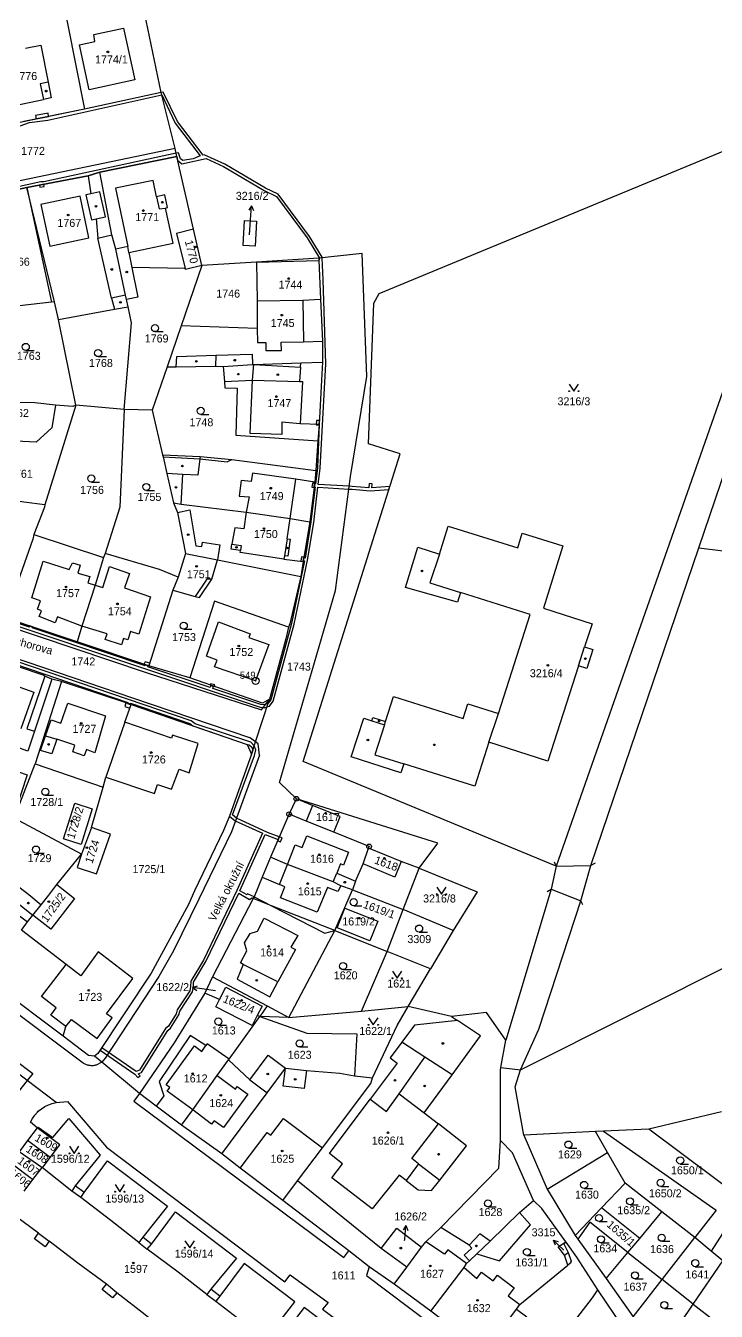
# Model space of a CAD drawing. Extents: x -784124 to -780570, y -980818 to -976926.
# Drawn here: x -782128 to -781981.5, y -978784.2 to -978511.2 of the extents above; entities that cross this region are included whole.
import ezdxf
from ezdxf.enums import TextEntityAlignment as Align

# ---------------------------------------------------------------- set-up
doc = ezdxf.new("R2010")
doc.units = 0
doc.header["$LTSCALE"] = 3.138375
doc.header["$MEASUREMENT"] = 0
doc.linetypes.add('0_051C', pattern=[0])
for name, color, linetype in [('1', 7, 'CONTINUOUS'), ('1008', 1, 'CONTINUOUS'), ('101', 1, 'CONTINUOUS'), ('1016', 1, 'CONTINUOUS'), ('1029', 1, 'CONTINUOUS'), ('105', 1, 'CONTINUOUS'), ('18', 1, 'CONTINUOUS'), ('21800', 1, 'CONTINUOUS'), ('21900', 1, 'CONTINUOUS'), ('21999', 1, 'CONTINUOUS'), ('23700', 1, 'CONTINUOUS'), ('304', 1, 'CONTINUOUS'), ('314', 1, 'CONTINUOUS'), ('402', 1, 'CONTINUOUS'), ('404', 1, 'CONTINUOUS'), ('420', 1, 'CONTINUOUS')]:
    doc.layers.add(name, color=color, linetype=linetype)

# ---------------------------------------------------------------- blocks, each defined once
blk = doc.blocks.new('4_02$0')
at = {"layer": '404', "color": 255, "linetype": 'Continuous'}
blk.add_circle((-0.01, 0), 0.175, dxfattribs=at)
blk = doc.blocks.new('1029$1')
at = {"layer": '1029', "color": 6, "linetype": 'Continuous'}
for p, q in [((0, 3), (-0.5, 2)), ((0, 0), (0, 3)), ((0, 3), (0.5, 2))]:
    blk.add_line(p, q, dxfattribs=at)
blk = doc.blocks.new('3_04$3')
at = {"layer": '304', "color": 255, "linetype": 'Continuous'}
blk.add_line((0.01, 0), (1.76, 0), dxfattribs=at)
blk.add_circle((0.01, 0.75), 0.75, dxfattribs=at)
blk = doc.blocks.new('3_14$2')
at = {"layer": '314', "color": 255, "linetype": 'Continuous'}
blk.add_lwpolyline([(-1, 1.5), (0, 0), (1, 1.5)], dxfattribs=at)
for centre in [(-1, 0), (1, 0)]:
    blk.add_circle(centre, 0.1, dxfattribs=at)
blk = doc.blocks.new('$15')
at = {"layer": '1', "color": 254, "linetype": 'Continuous'}
for points in [[(88.415, 13.985), (92.155, 15.345), (96.035, 15.885), (120.235, 21.215), (123.075, 15.235), (128.395, 8.265), (126.885, 7.675), (124.755, 7.275), (124.195, 7.675), (123.775, 8.925), (123.305, 8.825), (95.235, 2.795), (94.555, 2.755), (83.525, 0.325)], [(83.265, -0.225), (91.585, 1.555), (104.605, 4.035), (107.095, 4.835), (123.425, 8.175), (123.615, 7.375), (124.525, 6.575), (129.665, 7.715), (133.335, 6.005), (142.015, 0.905), (144.585, -0.325), (151.095, -9.145), (153.725, -13.455), (153.585, -13.965), (153.975, -22.175), (154.395, -31.085), (154.335, -35.525), (154.145, -39.365), (153.645, -48.805), (153.275, -57.965), (152.875, -61.425), (152.665, -61.385), (152.595, -61.985), (152.805, -62.015), (151.925, -69.475), (150.665, -77.155), (150.395, -77.105), (150.295, -77.695), (150.555, -77.745), (147.775, -91.005), (143.375, -107.255), (142.845, -107.945), (141.965, -108.305), (141.245, -108.235), (131.065, -104.815), (131.215, -104.355), (130.645, -104.155), (130.495, -104.625), (117.295, -100.205), (117.365, -100.005), (116.795, -99.815), (116.725, -100.015), (92.705, -91.975), (92.785, -91.755), (92.215, -91.565), (92.145, -91.785), (87.735, -90.315)], [(86.055, -98.595), (113.065, -107.795), (112.995, -108.015), (113.565, -108.205), (113.635, -107.985), (126.185, -112.255), (126.815, -112.745), (138.405, -116.705), (138.835, -116.775), (139.335, -117.275), (139.595, -117.925), (139.325, -118.755), (134.605, -131.965), (135.795, -132.915), (141.665, -135.585), (136.175, -147.765), (129.105, -162.505), (126.395, -167.025), (126.375, -168.135), (126.185, -169.015), (123.515, -173.115), (123.325, -173.895), (121.665, -176.575), (121.075, -177.065), (115.515, -185.915), (114.785, -186.175), (107.495, -181.165), (107.155, -181.665), (114.545, -186.735), (115.175, -187.475), (115.635, -187.085), (115.255, -186.645), (115.915, -186.415), (121.535, -177.465), (122.125, -176.975), (123.885, -174.135), (124.075, -173.365), (126.745, -169.245), (126.975, -168.205), (126.995, -167.205), (129.635, -162.795), (136.575, -148.315), (138.885, -149.645), (139.395, -149.315), (139.675, -149.465), (139.835, -149.075), (138.475, -148.435), (138.365, -148.655), (136.825, -147.775), (142.205, -135.855), (144.955, -136.925), (145.195, -136.365), (142.725, -135.405), (136.115, -132.395), (135.275, -131.685), (139.965, -119.055), (140.225, -117.875), (139.885, -117.035), (139.155, -116.255), (127.315, -112.325), (126.465, -111.715), (85.845, -97.895)], [(87.545, -90.885), (141.115, -108.815), (142.025, -108.915), (142.585, -108.745), (143.105, -108.585), (143.925, -107.525), (148.355, -91.145), (151.205, -77.555), (152.515, -69.565), (153.395, -62.085), (159.965, -62.495), (160.645, -62.535), (164.465, -62.865), (168.435, -62.595), (168.635, -61.975), (164.805, -62.245), (164.905, -61.405), (164.305, -61.335), (164.205, -62.245), (160.685, -61.935), (160.045, -61.895), (153.465, -61.495), (153.875, -58.015), (155.075, -35.905), (154.495, -18.085), (154.285, -13.395), (154.285, -13.215), (151.595, -8.815), (144.985, 0.145), (142.295, 1.435), (133.615, 6.545), (129.265, 8.495), (129.005, 8.455), (123.585, 15.555), (120.555, 21.795), (120.115, 21.705), (103.815, 18.225), (90.985, 15.555)]]:
    blk.add_lwpolyline(points, dxfattribs=at)
blk = doc.blocks.new('1_01$18')
at = {"layer": '101', "color": 3, "linetype": 'Continuous'}
for radius in [0.75, 0.03]:
    blk.add_circle((0, 0), radius, dxfattribs=at)
blk = doc.blocks.new('4_20$20')
at = {"layer": '420', "color": 255, "linetype": 'Continuous'}
blk.add_line((-0.71, -0.71), (0, 0), dxfattribs=at)
blk = doc.blocks.new('1_05$19')
at = {"layer": '105', "color": 3, "linetype": 'Continuous'}
for radius in [0.5, 0.0303]:
    blk.add_circle((0, 0), radius, dxfattribs=at)

msp = doc.modelspace()

# ---------------------------------------------------------------- linework, layer by layer
at = {"layer": '1029', "color": 255, "linetype": 'Continuous'}
for p, q in [((-782080.53, -978555.54), (-782080.3, -978552.38)), ((-782087.75, -978716.13), (-782089.65, -978715.85)), ((-782047.6, -978769.14), (-782047.59, -978768.95)), ((-782013.85, -978771.15), (-782013.89, -978771.11))]:
    msp.add_line(p, q, dxfattribs=at)
at = {"layer": '21800', "color": 255, "linetype": 'Continuous'}
for p, q in [((-782113.56, -978513.05), (-782107.26, -978511.65)), ((-782113.33, -978514.51), (-782113.56, -978513.05)), ((-782107.26, -978511.65), (-782104.88, -978522.67)), ((-782128.09, -978515.89), (-782124.83, -978515.25)), ((-782124.83, -978515.25), (-782123.29, -978523.14)), ((-782116.62, -978515.22), (-782113.33, -978514.51)), ((-782114.56, -978524.76), (-782116.62, -978515.22)), ((-782123.29, -978523.14), (-782124.95, -978523.46)), ((-782124.95, -978523.46), (-782124.29, -978526.81)), ((-782123.29, -978523.14), (-782122.63, -978526.49)), ((-782104.88, -978522.67), (-782114.56, -978524.76)), ((-782122.63, -978526.49), (-782124.29, -978526.81)), ((-782133.41, -978528.73), (-782124.29, -978526.81)), ((-782096.29, -978537.22), (-782156.64, -978549.78)), ((-782114.8, -978543.03), (-782114.23, -978546.85)), ((-782127.82, -978545.51), (-782122.54, -978569.83)), ((-782100.98, -978543.99), (-782108.97, -978545.68)), ((-782108.97, -978545.68), (-782106.34, -978558.07)), ((-782100.24, -978547.47), (-782100.98, -978543.99)), ((-782116.5, -978547.38), (-782124.8, -978549.11)), ((-782114.66, -978556.2), (-782116.5, -978547.38)), ((-782114.23, -978546.85), (-782115.27, -978547.09)), ((-782115.27, -978547.09), (-782114.08, -978552.39)), ((-782112.28, -978546.42), (-782114.23, -978546.85)), ((-782111.09, -978551.72), (-782112.28, -978546.42)), ((-782098.5, -978547.09), (-782100.24, -978547.47)), ((-782100.24, -978547.47), (-782099.69, -978550.06)), ((-782097.93, -978549.73), (-782098.5, -978547.09)), ((-782124.8, -978549.11), (-782122.93, -978557.95)), ((-782099.69, -978550.06), (-782098.4, -978549.9)), ((-782098.4, -978549.9), (-782097.93, -978549.73)), ((-782096.75, -978557.3), (-782098.4, -978549.9)), ((-782114.08, -978552.39), (-782113.05, -978552.15)), ((-782113.05, -978552.15), (-782111.09, -978551.72)), ((-782113.05, -978552.15), (-782112.76, -978556.28)), ((-782122.93, -978557.95), (-782114.66, -978556.2)), ((-782112.76, -978556.28), (-782109.74, -978555.59)), ((-782109.82, -978569.03), (-782112.76, -978556.28)), ((-782106.34, -978558.07), (-782108.88, -978558.61)), ((-782106.15, -978559.3), (-782106.34, -978558.07)), ((-782106.15, -978559.3), (-782096.75, -978557.3)), ((-782106.15, -978559.3), (-782105.48, -978562.49)), ((-782079.04, -978561.35), (-782065.82, -978561.03)), ((-782106.83, -978568.39), (-782109.82, -978569.03)), ((-782109.82, -978569.03), (-782109.17, -978571.37)), ((-782069.19, -978569.46), (-782069.05, -978578.26)), ((-782078.88, -978575.43), (-782078.86, -978578.43)), ((-782078.86, -978578.43), (-782077.1, -978578.4)), ((-782077.1, -978578.4), (-782077.07, -978580.15)), ((-782073.8, -978578.34), (-782069.05, -978578.26)), ((-782073.77, -978580.09), (-782073.8, -978578.34)), ((-782069.05, -978578.26), (-782065.01, -978578.15)), ((-782095.96, -978581.37), (-782087.71, -978581.12)), ((-782087.71, -978581.12), (-782087.74, -978583.48)), ((-782087.71, -978581.12), (-782079.97, -978580.88)), ((-782079.97, -978580.88), (-782079.91, -978583.12)), ((-782077.07, -978580.15), (-782073.77, -978580.09)), ((-782096.11, -978583.58), (-782095.96, -978581.37)), ((-782079.88, -978586.39), (-782079.61, -978583.12)), ((-782079.61, -978583.12), (-782069.69, -978583.67)), ((-782069.69, -978583.67), (-782069.9, -978586.74)), ((-782069.69, -978583.67), (-782069.63, -978582.76)), ((-782085.84, -978586.69), (-782079.88, -978586.39)), ((-782080.42, -978597.73), (-782079.88, -978586.39)), ((-782079.88, -978586.39), (-782069.9, -978586.74)), ((-782069.9, -978586.74), (-782069.25, -978586.72)), ((-782069.25, -978586.72), (-782069.78, -978595.7)), ((-782073.65, -978595.31), (-782073.69, -978597.99)), ((-782069.78, -978595.7), (-782073.65, -978595.31)), ((-782065.76, -978595.87), (-782069.78, -978595.7)), ((-782073.69, -978597.99), (-782080.42, -978597.73)), ((-782098.83, -978602.72), (-782091.09, -978603.13)), ((-782091.09, -978603.13), (-782091.53, -978606.61)), ((-782091.03, -978602.62), (-782091.09, -978603.13)), ((-782091.09, -978603.13), (-782085.28, -978603.74)), ((-782085.28, -978603.74), (-782084.25, -978603.3)), ((-782094.68, -978606.43), (-782098.06, -978606.24)), ((-782095.01, -978612.74), (-782094.68, -978606.43)), ((-782091.53, -978606.61), (-782094.68, -978606.43)), ((-782082.32, -978607.71), (-782082.75, -978611.04)), ((-782080.18, -978607.91), (-782082.32, -978607.71)), ((-782079.93, -978606.15), (-782080.18, -978607.91)), ((-782070.73, -978607.44), (-782079.93, -978606.15)), ((-782071.91, -978615.83), (-782070.73, -978607.44)), ((-782066.7, -978608.12), (-782070.73, -978607.44)), ((-782082.75, -978611.04), (-782080.64, -978611.18)), ((-782080.64, -978611.18), (-782081.26, -978614.47)), ((-782095.79, -978614.55), (-782093.17, -978613.99)), ((-782093.17, -978613.99), (-782091.9, -978621.61)), ((-782081.26, -978614.47), (-782081.77, -978617.97)), ((-782072.56, -978620.1), (-782071.91, -978615.83)), ((-782083.65, -978617.77), (-782084.27, -978621.22)), ((-782081.77, -978617.97), (-782083.65, -978617.77)), ((-782091.9, -978621.61), (-782090.68, -978621.75)), ((-782090.68, -978621.75), (-782090.54, -978620.86)), ((-782090.54, -978620.86), (-782086.84, -978621.42)), ((-782086.84, -978621.42), (-782087.35, -978624.57)), ((-782084.43, -978622.31), (-782084.27, -978621.22)), ((-782084.27, -978621.22), (-782082.29, -978621.52)), ((-782082.29, -978621.52), (-782082.45, -978622.61)), ((-782072.56, -978620.1), (-782073.11, -978623.75)), ((-782072.56, -978620.1), (-782071.9, -978620.21)), ((-782071.9, -978620.21), (-782072.39, -978623.79)), ((-782126.74, -978632.66), (-782124.34, -978624.89)), ((-782124.34, -978624.89), (-782118.8, -978626.6)), ((-782082.45, -978622.61), (-782084.43, -978622.31)), ((-782082.52, -978623.05), (-782082.45, -978622.61)), ((-782073.22, -978624.44), (-782082.52, -978623.05)), ((-782073.11, -978623.75), (-782073.22, -978624.44)), ((-782073.22, -978624.44), (-782069.13, -978624.9)), ((-782072.39, -978623.79), (-782073.11, -978623.75)), ((-782040.21, -978623.36), (-782042.28, -978629.45)), ((-782118.8, -978626.6), (-782118.14, -978625.2)), ((-782118.14, -978625.2), (-782116.51, -978625.71)), ((-782116.51, -978625.71), (-782116.98, -978627.41)), ((-782116.98, -978627.41), (-782114.42, -978628.11)), ((-782111.67, -978630.45), (-782110.23, -978625.98)), ((-782110.23, -978625.98), (-782106.02, -978627.45)), ((-782106.02, -978627.45), (-782107.07, -978630.54)), ((-782114.42, -978628.11), (-782114.88, -978629.46)), ((-782114.88, -978629.46), (-782113.26, -978629.96)), ((-782113.26, -978629.96), (-782111.67, -978630.45)), ((-782089.59, -978628.68), (-782092.06, -978632.37)), ((-782088.52, -978628.66), (-782089.59, -978628.68)), ((-782042.28, -978629.45), (-782035.73, -978631.53)), ((-782124.9, -978633.29), (-782126.74, -978632.66)), ((-782107.07, -978630.54), (-782101.52, -978632.45)), ((-782101.52, -978632.45), (-782104.02, -978640.34)), ((-782125.57, -978635.07), (-782124.9, -978633.29)), ((-782124.68, -978635.4), (-782125.57, -978635.07)), ((-782125.18, -978636.6), (-782124.68, -978635.4)), ((-782132.99, -978638.24), (-782102.45, -978648.48)), ((-782121.75, -978637.96), (-782125.18, -978636.6)), ((-782121.27, -978636.7), (-782121.75, -978637.96)), ((-782116.13, -978638.64), (-782121.27, -978636.7)), ((-782110.78, -978640.27), (-782116.13, -978638.64)), ((-782089.65, -978645.03), (-782087.1, -978637.75)), ((-782087.1, -978637.75), (-782080.4, -978640.31)), ((-782111.16, -978641.53), (-782110.78, -978640.27)), ((-782107.29, -978641.32), (-782107.71, -978642.62)), ((-782106.38, -978641.6), (-782107.29, -978641.32)), ((-782105.8, -978639.78), (-782106.38, -978641.6)), ((-782104.02, -978640.34), (-782105.8, -978639.78)), ((-782080.4, -978640.31), (-782080.67, -978641.08)), ((-782080.67, -978641.08), (-782076.44, -978642.57)), ((-782134.62, -978643.96), (-782105.35, -978653.87)), ((-782107.71, -978642.62), (-782111.16, -978641.53)), ((-782076.44, -978642.57), (-782079.24, -978650.29)), ((-782010.71, -978647.11), (-782009.41, -978643.06)), ((-782087.43, -978645.89), (-782089.65, -978645.03)), ((-782087.93, -978647.3), (-782087.43, -978645.89)), ((-782123.99, -978649.27), (-782127.77, -978660.48)), ((-782102.45, -978648.48), (-782078, -978656.41)), ((-782079.24, -978650.29), (-782087.93, -978647.3)), ((-782134.2, -978649.85), (-782126.29, -978652.66)), ((-782126.29, -978652.66), (-782129.04, -978660.45)), ((-782120.55, -978659.26), (-782119.08, -978654.99)), ((-782119.08, -978654.99), (-782111.08, -978657.74)), ((-782105.35, -978653.87), (-782080.54, -978662.34)), ((-782078, -978656.41), (-782076.3, -978654.2)), ((-782111.08, -978657.74), (-782113.33, -978665.54)), ((-782029.76, -978663.29), (-782027.67, -978657.24)), ((-782127.77, -978660.48), (-782126.2, -978661)), ((-782123.81, -978661.96), (-782122.64, -978658.54)), ((-782122.64, -978658.54), (-782120.55, -978659.26)), ((-782054.6, -978658.76), (-782051.9, -978659.62)), ((-782051.9, -978659.62), (-782053.92, -978665.98)), ((-782051.9, -978659.62), (-782051.67, -978658.9)), ((-782124.87, -978665.04), (-782123.81, -978661.96)), ((-782123.81, -978661.96), (-782121.41, -978662.68)), ((-782121.41, -978662.68), (-782122.46, -978665.79)), ((-782117.59, -978663.97), (-782121.41, -978662.68)), ((-782079.24, -978663.25), (-782080.54, -978662.34)), ((-782122.46, -978665.79), (-782124.87, -978665.04)), ((-782118.07, -978665.38), (-782117.59, -978663.97)), ((-782115.66, -978666.17), (-782118.07, -978665.38)), ((-782115.16, -978664.83), (-782115.66, -978666.17)), ((-782113.33, -978665.54), (-782115.16, -978664.83)), ((-782078.71, -978663.63), (-782079.24, -978663.25)), ((-782078.4, -978666.07), (-782078.71, -978663.63)), ((-782078.4, -978666.07), (-782084.35, -978682.34)), ((-782053.92, -978665.98), (-782047.78, -978667.92)), ((-782072.14, -978678.6), (-782070.59, -978675.33)), ((-782067.13, -978676.72), (-782070.59, -978675.33)), ((-782084.35, -978682.34), (-782091.28, -978696.64)), ((-782069.33, -978685.66), (-782068.37, -978683.2)), ((-782068.37, -978683.2), (-782059.5, -978686.67)), ((-782072.5, -978689.3), (-782070.85, -978685.1)), ((-782070.85, -978685.1), (-782069.33, -978685.66)), ((-782059.5, -978686.67), (-782060.57, -978689.4)), ((-782074.15, -978693.54), (-782072.5, -978689.3)), ((-782061.23, -978689.15), (-782062, -978691.13)), ((-782060.57, -978689.4), (-782061.23, -978689.15)), ((-782058, -978692.83), (-782056.42, -978689.14)), ((-782015.46, -978689.64), (-782008.05, -978689.51)), ((-782077.83, -978692), (-782074.15, -978693.54)), ((-782062.8, -978692.95), (-782062, -978691.13)), ((-782062, -978691.13), (-782058, -978692.83)), ((-782058, -978692.83), (-782058.7, -978694.67)), ((-782073, -978694), (-782074.15, -978693.54)), ((-782073.98, -978696.35), (-782073, -978694)), ((-782064, -978694.2), (-782066.15, -978699.4)), ((-782061.8, -978695), (-782064, -978694.2)), ((-782061.15, -978693.8), (-782061.8, -978695)), ((-782016.47, -978694.53), (-782010.21, -978696.97)), ((-782115.81, -978731.48), (-782162.55, -978696.42)), ((-782130.36, -978697.03), (-782126.5, -978700.05)), ((-782091.28, -978696.64), (-782096.67, -978707.62)), ((-782079.57, -978696.14), (-782075.84, -978698.05)), ((-782075.84, -978698.05), (-782064.51, -978703.85)), ((-782066.15, -978699.4), (-782073.98, -978696.35)), ((-782131.02, -978698.94), (-782127.65, -978701.49)), ((-782078.87, -978703.42), (-782077.42, -978700.67)), ((-782077.42, -978700.67), (-782070.3, -978704.33)), ((-782081.58, -978705.95), (-782080.4, -978703.9)), ((-782080.4, -978703.9), (-782078.87, -978703.42)), ((-782064.51, -978703.85), (-782062.4, -978703.3)), ((-782081.09, -978707.62), (-782081.58, -978705.95)), ((-782070.3, -978704.33), (-782071.75, -978706.85)), ((-782071.75, -978706.85), (-782070.75, -978707.35)), ((-782096.67, -978707.62), (-782099.81, -978713.04)), ((-782082.45, -978710.18), (-782081.09, -978707.62)), ((-782070.75, -978707.35), (-782074.5, -978714.19)), ((-782124.7, -978717.32), (-782119.47, -978710.51)), ((-782081.85, -978710.49), (-782083.18, -978713.64)), ((-782081.85, -978710.49), (-782082.45, -978710.18)), ((-782074.5, -978714.19), (-782081.85, -978710.49)), ((-782152.27, -978714.31), (-782126.56, -978733.64)), ((-782099.81, -978713.04), (-782111.14, -978730.44)), ((-782083.18, -978713.64), (-782076.25, -978717.4)), ((-782076.25, -978717.4), (-782074.5, -978714.19)), ((-782121.55, -978719.74), (-782124.7, -978717.32)), ((-782122.72, -978721.27), (-782121.55, -978719.74)), ((-782119.51, -978723.69), (-782122.72, -978721.27)), ((-782072.18, -978721.74), (-782078.37, -978721.58)), ((-782036.41, -978722.38), (-782045.52, -978723.4)), ((-782037.65, -978721.54), (-782036.41, -978722.38)), ((-782031.5, -978725.68), (-782036.41, -978722.38)), ((-782045.52, -978723.4), (-782048.23, -978727.03)), ((-782037.54, -978733.93), (-782031.5, -978725.68)), ((-782098.24, -978736.05), (-782092.18, -978727.82)), ((-782092.18, -978727.82), (-782090.64, -978728.96)), ((-782090.64, -978728.96), (-782089.78, -978727.72)), ((-782048.23, -978727.03), (-782050.7, -978730.33)), ((-782043.3, -978730.22), (-782048.23, -978727.03)), ((-782111.87, -978731.29), (-782113.07, -978731.89)), ((-782111.14, -978730.44), (-782111.87, -978731.29)), ((-782049.2, -978731.45), (-782054.91, -978739.1)), ((-782050.7, -978730.33), (-782049.2, -978731.45)), ((-782048.78, -978737.96), (-782043.3, -978730.22)), ((-782037.54, -978733.93), (-782043.3, -978730.22)), ((-782126.56, -978733.64), (-782127.73, -978735.12)), ((-782087.4, -978734.1), (-782083.5, -978737)), ((-782073.39, -978736.34), (-782072.87, -978732.51)), ((-782068.4, -978733.01), (-782068.96, -978736.84)), ((-782043.48, -978742.05), (-782037.54, -978733.93)), ((-782027.19, -978732.4), (-782023.04, -978732.87)), ((-782127.73, -978735.12), (-782170.02, -978788.68)), ((-782097.42, -978736.64), (-782098.24, -978736.05)), ((-782097.99, -978737.39), (-782097.42, -978736.64)), ((-782083.5, -978737), (-782083.14, -978736.4)), ((-782083.14, -978736.4), (-782080.87, -978738.02)), ((-782080.47, -978734.99), (-782076.78, -978737.75)), ((-782068.96, -978736.84), (-782073.39, -978736.34)), ((-782103.87, -978737.94), (-782105.07, -978739.57)), ((-782105.07, -978739.57), (-782060.5, -978772.71)), ((-782092.59, -978741.41), (-782097.99, -978737.39)), ((-782080.87, -978738.02), (-782086.02, -978745.16)), ((-782063.53, -978750.64), (-782054.91, -978739.1)), ((-782054.91, -978739.1), (-782051.48, -978741.77)), ((-782051.48, -978741.77), (-782048.78, -978737.96)), ((-782048.78, -978737.96), (-782043.48, -978742.05)), ((-782088.57, -978744.45), (-782092.59, -978741.41)), ((-782043.48, -978742.05), (-782040.45, -978744.39)), ((-782088, -978743.7), (-782088.57, -978744.45)), ((-782086.02, -978745.16), (-782088, -978743.7)), ((-782076.02, -978746.77), (-782073.32, -978743.2)), ((-782073.32, -978743.2), (-782065.04, -978749.45)), ((-782046.11, -978751.72), (-782040.45, -978744.39)), ((-782034.47, -978749.01), (-782040.45, -978744.39)), ((-782082.53, -978753.76), (-782076.79, -978746.19)), ((-782076.79, -978746.19), (-782076.02, -978746.77)), ((-782040.13, -978756.34), (-782034.47, -978749.01)), ((-782060.8, -978752.86), (-782063.53, -978750.64)), ((-782063.08, -978755.85), (-782060.8, -978752.86)), ((-782044.65, -978752.85), (-782047.26, -978756.38)), ((-782044.65, -978752.85), (-782046.11, -978751.72)), ((-782044.65, -978752.85), (-782040.13, -978756.34)), ((-782054.48, -978762.41), (-782063.08, -978755.85)), ((-782048.73, -978755.26), (-782054.48, -978762.41)), ((-782047.26, -978756.38), (-782048.73, -978755.26)), ((-782116.36, -978759.97), (-782118.25, -978758.64)), ((-782052.58, -978770.84), (-782070.34, -978756.47)), ((-782047.26, -978756.38), (-782044.7, -978758.34)), ((-782044.7, -978758.34), (-782041.93, -978758.49)), ((-782041.93, -978758.49), (-782040.13, -978756.34)), ((-782021.58, -978765.04), (-782023.23, -978763.16)), ((-782027.47, -978773.45), (-782020.86, -978765.79)), ((-782020.86, -978765.79), (-782021.58, -978765.04)), ((-782125.33, -978767.59), (-782123.04, -978769.28)), ((-782104.05, -978769.53), (-782102.25, -978771)), ((-782039.15, -978772.05), (-782043.12, -978769.4)), ((-782060.5, -978772.71), (-782059.47, -978771.32)), ((-782038.4, -978771.1), (-782039.15, -978772.05)), ((-782034.44, -978774.02), (-782038.4, -978771.1)), ((-782033.35, -978770.73), (-782034.99, -978772.27)), ((-782034.99, -978772.27), (-782033.86, -978773.47)), ((-782033.94, -978770.11), (-782033.35, -978770.73)), ((-782032.3, -978771.99), (-782027.47, -978773.45)), ((-782013.7, -978772.26), (-782012.9, -978771.7)), ((-782055.1, -978774.73), (-782055.71, -978776.57)), ((-782055.71, -978776.57), (-782014.86, -978807.24)), ((-782108.7, -978780.24), (-782110.91, -978778.39)), ((-782089.62, -978780.57), (-782087.69, -978782.03)), ((-782023.86, -978783.68), (-782021.65, -978785.33))]:
    msp.add_line(p, q, dxfattribs=at)
msp.add_lwpolyline([(-782113.07, -978731.89), (-782113.224, -978731.93), (-782113.379, -978731.962), (-782113.536, -978731.987), (-782113.693, -978732.005), (-782113.852, -978732.015), (-782114.01, -978732.018), (-782114.169, -978732.013), (-782114.327, -978732.001), (-782114.484, -978731.981), (-782114.641, -978731.954), (-782114.795, -978731.919), (-782114.948, -978731.877), (-782115.099, -978731.828), (-782115.248, -978731.772), (-782115.393, -978731.709), (-782115.536, -978731.639), (-782115.675, -978731.563), (-782115.81, -978731.48)], dxfattribs=at)
at = {"layer": '21900', "color": 3, "linetype": 'Continuous'}
for p, q in [((-782099.29, -978525.36), (-782115.59, -978528.84)), ((-782115.59, -978528.84), (-782132.31, -978532.32)), ((-782095.98, -978538.89), (-782112.31, -978542.23)), ((-782092.4, -978554.35), (-782095.98, -978538.89)), ((-782127.82, -978545.51), (-782138.1, -978547.71)), ((-782121.96, -978569.76), (-782127.82, -978545.51)), ((-782090.67, -978562.07), (-782092.4, -978554.35)), ((-782090.67, -978562.07), (-782095.03, -978574.88)), ((-782079.04, -978561.35), (-782090.67, -978562.07)), ((-782065.84, -978560.54), (-782079.04, -978561.35)), ((-782079.04, -978561.35), (-782078.94, -978569.6)), ((-782121.06, -978573.56), (-782121.96, -978569.76)), ((-782106.32, -978570.84), (-782106.65, -978569.27)), ((-781973.85, -978570.96), (-782015.46, -978689.64)), ((-782117.39, -978591.73), (-782121.06, -978573.56)), ((-782095.03, -978574.88), (-782097.99, -978583.59)), ((-782097.99, -978583.59), (-782101.2, -978592.8)), ((-782117.39, -978591.73), (-782123.98, -978612.93)), ((-782107.16, -978592.68), (-782117.39, -978591.73)), ((-782101.2, -978592.8), (-782107.16, -978592.68)), ((-782101.2, -978592.8), (-782098.98, -978602.29)), ((-782066.06, -978599.33), (-782066.45, -978605.64)), ((-782126.31, -978619.2), (-782111.5, -978624.05)), ((-781985.13, -978622.01), (-781903.61, -978632.56)), ((-782111.18, -978623.26), (-782111.5, -978624.05)), ((-782094.1, -978623.22), (-782095.67, -978628.26)), ((-782094.1, -978623.22), (-782087.35, -978624.57)), ((-782087.35, -978624.57), (-782069.65, -978628.11)), ((-782095.67, -978628.26), (-782096.81, -978631.03)), ((-782096.81, -978631.03), (-782101.9, -978647.12)), ((-782117.13, -978642.02), (-782132.38, -978636.88)), ((-782101.9, -978647.12), (-782117.13, -978642.02)), ((-782093.21, -978649.67), (-782101.9, -978647.12)), ((-782120.42, -978650.42), (-782126.04, -978667.92)), ((-782120.42, -978650.42), (-782122.51, -978649.9)), ((-782105.67, -978655.33), (-782120.42, -978650.42)), ((-782106.98, -978659.06), (-782105.67, -978655.33)), ((-782106.98, -978659.06), (-782111.03, -978670.74)), ((-782130.47, -978679.44), (-782126.04, -978667.92)), ((-782126.04, -978667.92), (-782111.63, -978672.84)), ((-782131.65, -978668.9), (-782127.73, -978670.22)), ((-782111.63, -978672.84), (-782111.03, -978670.74)), ((-782114.08, -978681.42), (-782111.63, -978672.84)), ((-782116.2, -978687.08), (-782130.47, -978679.44)), ((-782114.08, -978681.42), (-782116.2, -978687.08)), ((-782110.04, -978682.85), (-782114.08, -978681.42)), ((-782062.66, -978682.41), (-782068.49, -978680.07)), ((-782044.55, -978690.03), (-782040.54, -978684.72)), ((-782116.2, -978687.08), (-782117.08, -978689.89)), ((-782072.5, -978689.3), (-782076.05, -978687.75)), ((-782048.32, -978688.61), (-782055.3, -978685.83)), ((-782044.55, -978690.03), (-782048.32, -978688.61)), ((-782047.91, -978698.84), (-782044.55, -978690.03)), ((-782121.46, -978693.54), (-782117.71, -978696.48)), ((-782062.4, -978703.3), (-782058.7, -978694.67)), ((-782058.7, -978694.67), (-782047.91, -978698.84)), ((-782126.5, -978700.05), (-782124.73, -978697.82)), ((-782117.71, -978696.48), (-782122.73, -978703.02)), ((-782079.73, -978696.53), (-782088.42, -978713.16)), ((-782122.73, -978703.02), (-782126.5, -978700.05)), ((-782051.32, -978707.76), (-782047.91, -978698.84)), ((-782037.29, -978703.3), (-782047.91, -978698.84)), ((-782072.18, -978721.74), (-782062.4, -978703.3)), ((-782062.4, -978703.3), (-782051.32, -978707.76)), ((-782037.29, -978703.3), (-782042.12, -978711.46)), ((-782056.75, -978720.4), (-782051.32, -978707.76)), ((-782042.12, -978711.46), (-782051.32, -978707.76)), ((-782046.83, -978719.44), (-782042.12, -978711.46)), ((-782120.11, -978725.75), (-782136.47, -978713.41)), ((-782088.42, -978713.16), (-782090.03, -978716.64)), ((-782088.42, -978713.16), (-782076.75, -978719.33)), ((-782076.75, -978719.33), (-782078.37, -978721.58)), ((-782076.75, -978719.33), (-782072.18, -978721.74)), ((-782072.18, -978721.74), (-782056.75, -978720.4)), ((-782056.75, -978720.4), (-782046.83, -978719.44)), ((-782084.88, -978730.59), (-782078.37, -978721.58)), ((-782089.52, -978727.35), (-782089.78, -978727.72)), ((-782084.88, -978730.59), (-782089.52, -978727.35)), ((-782084.99, -978730.74), (-782084.88, -978730.59)), ((-782058.26, -978734.14), (-782054.43, -978734.57)), ((-782100.34, -978740.59), (-782103.87, -978737.94)), ((-782094.97, -978744.64), (-782100.34, -978740.59)), ((-781980.31, -978741.8), (-781995.74, -978745.5)), ((-782125.6, -978745.22), (-782127.02, -978743.97)), ((-782125.6, -978745.22), (-782125.38, -978745.04)), ((-782086.44, -978750.71), (-782094.97, -978744.64)), ((-782125.6, -978745.22), (-782127.64, -978747.92)), ((-782007.09, -978746.01), (-782022.33, -978746.73)), ((-782022.33, -978746.73), (-782017.37, -978758.23)), ((-782005.39, -978745.93), (-782007.09, -978746.01)), ((-782004.53, -978750.46), (-782007.09, -978746.01)), ((-781995.74, -978745.5), (-782005.39, -978745.93)), ((-781975.63, -978760.54), (-781995.74, -978745.5)), ((-782127.64, -978747.92), (-782129.42, -978750.28)), ((-782124.6, -978753.63), (-782129.42, -978750.28)), ((-782122.83, -978751.54), (-782127.64, -978747.92)), ((-782017.37, -978758.23), (-782004.53, -978750.46)), ((-782000.79, -978756.96), (-782004.53, -978750.46)), ((-782126.58, -978756.2), (-782131.23, -978752.69)), ((-782124.48, -978753.72), (-782122.83, -978751.54)), ((-782112.26, -978751.01), (-782117.54, -978757.52)), ((-782115.62, -978758.95), (-782110.7, -978752.18)), ((-782110.7, -978752.18), (-782097.96, -978761.81)), ((-782124.6, -978753.63), (-782126.58, -978756.2)), ((-782124.48, -978753.72), (-782124.6, -978753.63)), ((-782126.58, -978756.2), (-782128.45, -978758.64)), ((-782115.62, -978758.95), (-782117.54, -978757.52)), ((-782017.37, -978758.23), (-782011.42, -978768.05)), ((-782005.81, -978762.2), (-782000.79, -978756.96)), ((-781993, -978763.05), (-782000.79, -978756.96)), ((-782097.96, -978761.81), (-782103.19, -978768.43)), ((-782101.32, -978769.89), (-782096.27, -978763.06)), ((-782096.27, -978763.06), (-782083.32, -978772.87)), ((-782011.42, -978768.05), (-782005.81, -978762.2)), ((-781997.7, -978768.68), (-782005.81, -978762.2)), ((-781997.7, -978768.68), (-781993, -978763.05)), ((-781986, -978768.5), (-781993, -978763.05)), ((-782101.32, -978769.89), (-782103.19, -978768.43)), ((-782013.4, -978769.4), (-782013.34, -978769.49)), ((-782011.42, -978768.05), (-782010.83, -978768.86)), ((-782010.83, -978768.86), (-782004.81, -978777.2)), ((-782000.2, -978771.68), (-781997.7, -978768.68)), ((-781992.93, -978777.43), (-781986, -978768.5)), ((-781982.53, -978771.38), (-781986, -978768.5)), ((-782047.17, -978774.8), (-782043.99, -978770.56)), ((-782004.81, -978777.2), (-782000.2, -978771.68)), ((-781980.08, -978773.42), (-781982.53, -978771.38)), ((-782083.32, -978772.87), (-782088.77, -978779.45)), ((-782081.67, -978774.03), (-782086.85, -978780.92)), ((-782049.85, -978778.39), (-782047.17, -978774.8)), ((-782042.02, -978784.11), (-782035, -978774.9)), ((-782023.15, -978782.74), (-782012.93, -978774.39)), ((-781986.34, -978782.64), (-781980.08, -978773.42)), ((-782004.81, -978777.2), (-781999.07, -978785.33)), ((-781999.07, -978785.33), (-781992.93, -978777.43)), ((-782086.85, -978780.92), (-782088.77, -978779.45)), ((-782042.02, -978784.11), (-782049.85, -978778.39)), ((-782001.18, -978787.66), (-782006.62, -978779.63)), ((-781993.5, -978793.18), (-781986.34, -978782.64)), ((-782030.64, -978792.82), (-782042.02, -978784.11))]:
    msp.add_line(p, q, dxfattribs=at)
for points in [[(-781985.13, -978622.01), (-781970.03, -978577.51), (-781964.71, -978555.91), (-781965.88, -978535.93), (-781967.25, -978530.51), (-781973.62, -978476.53), (-781978.53, -978456.58), (-781984.2, -978443.24), (-782006.41, -978407.34), (-782008.57, -978404.18), (-782027.64, -978379), (-782071.96, -978329.91), (-782076.44, -978327.86)], [(-782099.29, -978525.36), (-782104.24, -978501.47), (-782115.07, -978489.01)], [(-782120.65, -978503.71), (-782120.29, -978505.36), (-782120.02, -978506.64), (-782119.38, -978509.6), (-782119.15, -978510.65), (-782115.59, -978528.84)], [(-782095.98, -978538.89), (-782096.29, -978537.22), (-782099.29, -978525.36)], [(-782015.46, -978689.64), (-782069.13, -978667.41), (-782048.57, -978602.04), (-782055.29, -978599.97), (-782054.14, -978570.09), (-782053.02, -978568.02), (-781979.64, -978537.66), (-781972.72, -978545.62), (-781973.85, -978570.96)], [(-782112.31, -978542.23), (-782114.8, -978543.03), (-782127.82, -978545.51)], [(-782106.65, -978569.27), (-782106.83, -978568.39), (-782108.88, -978558.61), (-782109.74, -978555.59), (-782112.31, -978542.23)], [(-782079.08, -978552.63), (-782079.3, -978557.95), (-782081.9, -978557.85), (-782081.62, -978552.54), (-782079.08, -978552.63)], [(-782092.4, -978554.35), (-782096, -978555.26), (-782094.16, -978562.68)], [(-782090.67, -978562.07), (-782094.1, -978562.92), (-782094.16, -978562.68)], [(-782070.59, -978675.33), (-782074.17, -978671.88), (-782062.29, -978631.06), (-782059.08, -978606.85), (-782055.66, -978585.63), (-782056.64, -978559.49), (-782065.84, -978560.54)], [(-782065.84, -978560.54), (-782065.82, -978561.03), (-782065.43, -978569.24)], [(-782094.16, -978562.68), (-782105.48, -978562.49), (-782104.25, -978568.77), (-782106.65, -978569.27)], [(-782121.96, -978569.76), (-782122.54, -978569.83), (-782134.35, -978571.2)], [(-782078.94, -978569.6), (-782078.88, -978575.43), (-782095.03, -978574.88)], [(-782078.94, -978569.6), (-782069.19, -978569.46), (-782065.43, -978569.24)], [(-782065.43, -978569.24), (-782065.01, -978578.15), (-782065.07, -978582.59)], [(-782121.06, -978573.56), (-782109.17, -978571.37), (-782106.32, -978570.84)], [(-782107.16, -978592.68), (-782105.6, -978574.27), (-782106.32, -978570.84)], [(-782097.99, -978583.59), (-782096.11, -978583.58), (-782087.74, -978583.48), (-782086.1, -978583.52)], [(-782086.1, -978583.52), (-782079.91, -978583.12), (-782079.61, -978583.12), (-782069.63, -978582.76), (-782065.07, -978582.59)], [(-782086.1, -978583.52), (-782085.84, -978586.69), (-782085.79, -978588.04), (-782083.12, -978588.14), (-782083.42, -978598.11), (-782066.06, -978599.33)], [(-782065.07, -978582.59), (-782065.26, -978586.43), (-782065.76, -978595.87), (-782066.06, -978599.33)], [(-782121.69, -978591.72), (-782122.51, -978596.52), (-782125.8, -978599.6), (-782137.12, -978599.02)], [(-782121.69, -978591.72), (-782126.09, -978591.26), (-782134.92, -978591.16)], [(-782117.39, -978591.73), (-782118.02, -978592.05), (-782121.69, -978591.72)], [(-782107.16, -978592.68), (-782108.05, -978613.38), (-782111.18, -978623.26)], [(-782098.98, -978602.29), (-782098.83, -978602.72), (-782098.06, -978606.24), (-782096.69, -978612.46)], [(-782098.98, -978602.29), (-782091.03, -978602.62), (-782084.25, -978603.3), (-782066.45, -978605.64)], [(-782066.45, -978605.64), (-782066.7, -978608.12), (-782067.72, -978616.5)], [(-782123.98, -978612.93), (-782128.45, -978612.35), (-782136.7, -978610.9)], [(-782123.98, -978612.93), (-782124.07, -978613.41), (-782126.31, -978619.2)], [(-782096.69, -978612.46), (-782095.01, -978612.74), (-782081.26, -978614.47), (-782071.91, -978615.83), (-782067.72, -978616.5)], [(-782096.69, -978612.46), (-782095.79, -978614.55), (-782094.1, -978623.22)], [(-782067.72, -978616.5), (-782069.13, -978624.9), (-782069.65, -978628.11)], [(-782126.31, -978619.2), (-782126.5, -978620.2), (-782132.38, -978636.88)], [(-782008.95, -978647.68), (-782010.71, -978647.11), (-782017.22, -978667.33), (-782029.76, -978663.29), (-782032.73, -978672.66), (-782047.78, -978667.92), (-782048.41, -978669.83), (-782058.92, -978666.44), (-782056.24, -978658.24), (-782054.6, -978658.76), (-782054.37, -978658.04), (-782051.67, -978658.9), (-782049.99, -978653.6), (-782035.16, -978658.31), (-782034.17, -978655.18), (-782027.67, -978657.24), (-782020.99, -978636.2), (-782035.73, -978631.53), (-782036.38, -978633.6), (-782047.43, -978630.43), (-782044.81, -978621.86), (-782040.21, -978623.36), (-782038.37, -978617.42), (-782023.61, -978622), (-782022.62, -978618.89), (-782014.04, -978621.63), (-782018.13, -978634.84), (-782007.83, -978638.15), (-782009.41, -978643.06), (-782007.65, -978643.63), (-782008.95, -978647.68)], [(-782023.04, -978732.87), (-782019.11, -978724.26), (-782010.21, -978696.97), (-782008.05, -978689.51), (-781985.13, -978622.01)], [(-782111.5, -978624.05), (-782113.26, -978629.96), (-782116.13, -978638.64), (-782117.13, -978642.02)], [(-782095.67, -978628.26), (-782099.67, -978626.65), (-782111.18, -978623.26)], [(-782096.81, -978631.03), (-782092.06, -978632.37), (-782091.16, -978632.55), (-782088.52, -978628.66), (-782087.35, -978624.57)], [(-782069.65, -978628.11), (-782071.99, -978638.2), (-782072.25, -978638.88)], [(-782023.04, -978732.87), (-781952.92, -978697.71), (-781920.12, -978664.33), (-781903.61, -978632.56)], [(-782072.25, -978638.88), (-782087.94, -978633.38), (-782093.21, -978649.67)], [(-782072.25, -978638.88), (-782072.83, -978641.39), (-782076.3, -978654.2)], [(-782122.51, -978649.9), (-782123.99, -978649.27), (-782124.33, -978649.09), (-782135.07, -978645.45)], [(-782122.51, -978649.9), (-782126.2, -978661), (-782127.6, -978665.21), (-782138.03, -978661.45), (-782137.93, -978661.12), (-782140.61, -978660.03)], [(-782076.3, -978654.2), (-782077.78, -978655.04), (-782093.21, -978649.67)], [(-782080.08, -978665.82), (-782079.24, -978663.25), (-782076.3, -978654.2)], [(-782105.67, -978655.33), (-782081, -978663.77), (-782080.08, -978665.82)], [(-782111.03, -978670.74), (-782100.72, -978674.18), (-782100.09, -978672.3), (-782097.09, -978673.3), (-782095.46, -978669.03), (-782093.35, -978669.83), (-782091.44, -978663.61), (-782096.9, -978661.82), (-782097.1, -978662.44), (-782106.98, -978659.06)], [(-782080.08, -978665.82), (-782084.8, -978679.03), (-782086.08, -978682.05), (-782092.19, -978694.84), (-782093.47, -978697.75), (-782101.38, -978712.38), (-782112.71, -978729.43), (-782113.41, -978730.01)], [(-782127.73, -978670.22), (-782130.3, -978678.06), (-782130.71, -978679.32)], [(-782117.64, -978676.27), (-782113.9, -978677.44), (-782116.28, -978685.01), (-782120.04, -978683.83), (-782117.64, -978676.27)], [(-782062.66, -978682.41), (-782061.29, -978679.06), (-782067.13, -978676.72), (-782068.49, -978680.07)], [(-782068.49, -978680.07), (-782072.14, -978678.6), (-782072.27, -978678.88), (-782076.05, -978687.75)], [(-782117.08, -978689.89), (-782113.02, -978691.23), (-782110.04, -978682.85)], [(-782055.3, -978685.83), (-782055.14, -978685.45), (-782062.66, -978682.41)], [(-782121.46, -978693.54), (-782118, -978689.35), (-782116.2, -978687.08)], [(-782076.05, -978687.75), (-782077.83, -978692), (-782079.57, -978696.14), (-782079.73, -978696.53)], [(-782048.32, -978688.61), (-782049.66, -978691.95), (-782056.42, -978689.14), (-782055.3, -978685.83)], [(-782058.7, -978694.67), (-782061.15, -978693.8), (-782062.8, -978692.95), (-782072.5, -978689.3)], [(-782044.55, -978690.03), (-782032.23, -978695.09), (-782037.29, -978703.3)], [(-782015.46, -978689.64), (-782016.47, -978694.53), (-782026.12, -978726.59)], [(-782133.97, -978690.57), (-782128.6, -978694.74), (-782127.4, -978695.68), (-782124.73, -978697.82)], [(-782124.73, -978697.82), (-782123.14, -978695.82), (-782121.46, -978693.54)], [(-782062.4, -978703.3), (-782075.84, -978698.05), (-782079.73, -978696.53)], [(-782061.95, -978702.73), (-782060.27, -978698.53), (-782053.31, -978701.33), (-782055, -978705.52), (-782061.95, -978702.73)], [(-782128.96, -978703.23), (-782127.65, -978701.49), (-782126.5, -978700.05)], [(-782120.11, -978725.75), (-782119.51, -978723.69), (-782118.35, -978722.17), (-782112.88, -978726.24), (-782109.69, -978721.83), (-782110.89, -978720.96), (-782105.3, -978713.47), (-782112.65, -978707.85), (-782116.36, -978712.9), (-782119.47, -978710.51), (-782128.96, -978703.23)], [(-782090.03, -978716.64), (-782096.53, -978727.14), (-782103.87, -978737.94)], [(-782086.9, -978717.97), (-782085.55, -978715.34), (-782077.86, -978719.34), (-782078.9, -978721.35)], [(-782078.9, -978721.35), (-782080, -978723.47), (-782087.68, -978719.49), (-782086.9, -978717.97)], [(-782054.43, -978734.57), (-782049.2, -978723.44), (-782046.83, -978719.44)], [(-782026.12, -978726.59), (-782030.2, -978720.72), (-782037.65, -978721.54), (-782046.83, -978719.44)], [(-782113.41, -978730.01), (-782114.72, -978729.83), (-782120.11, -978725.75)], [(-782089.78, -978727.72), (-782093.15, -978725.6), (-782099.71, -978735.38), (-782098.71, -978738.41), (-782100.34, -978740.59)], [(-782027.22, -978747.93), (-782027.28, -978732.94), (-782027.19, -978732.4), (-782026.12, -978726.59)], [(-782103.87, -978737.94), (-782111.87, -978731.29), (-782113.41, -978730.01)], [(-782094.97, -978744.64), (-782092.59, -978741.41), (-782087.4, -978734.1), (-782084.99, -978730.74)], [(-782084.99, -978730.74), (-782080.47, -978734.99), (-782076.56, -978729.75), (-782072.87, -978732.51)], [(-782121.6, -978739.85), (-782127.73, -978735.12), (-782129.28, -978733.92)], [(-782086.44, -978750.71), (-782076.78, -978737.75), (-782072.87, -978732.51)], [(-782072.87, -978732.51), (-782068.4, -978733.01), (-782061.38, -978733.57), (-782058.26, -978734.14)], [(-782022.33, -978746.73), (-782024.13, -978736.5), (-782023.04, -978732.87)], [(-782073.44, -978760.61), (-782070.34, -978756.47), (-782065.04, -978749.45), (-782054.81, -978735.78), (-782054.43, -978734.57)], [(-782121.6, -978739.85), (-782119.17, -978739.59), (-782110.88, -978749.31), (-782073.05, -978777.89), (-782071.93, -978776.4), (-782063.86, -978782.29), (-782065.02, -978783.73), (-782009.64, -978825.17)], [(-782127.02, -978743.97), (-782126.62, -978743.219), (-782126.134, -978742.521), (-782125.57, -978741.884), (-782125.369, -978741.691), (-782124.713, -978741.149), (-782123.998, -978740.689), (-782123.233, -978740.316), (-782122.43, -978740.035), (-782121.6, -978739.85)], [(-782125.38, -978745.04), (-782122.29, -978747.24), (-782118.9, -978743.22), (-782112.26, -978751.01)], [(-782122.83, -978751.54), (-782120.8, -978748.82), (-782125.6, -978745.22)], [(-782005.39, -978745.93), (-781981.46, -978762.66), (-781986, -978768.5)], [(-782039.93, -978766.38), (-782027.59, -978753.79), (-782027.22, -978747.93)], [(-782020.23, -978760.61), (-782024.69, -978750.49), (-782027.22, -978747.93)], [(-782073.44, -978760.61), (-782082.53, -978753.76), (-782086.44, -978750.71)], [(-782117.54, -978757.52), (-782118.25, -978758.64), (-782124.48, -978753.72)], [(-782103.19, -978768.43), (-782104.05, -978769.53), (-782109.98, -978764.87), (-782116.36, -978759.97), (-782115.62, -978758.95)], [(-782049.85, -978778.39), (-782055.1, -978774.73), (-782059.47, -978771.32), (-782073.44, -978760.61)], [(-782029.42, -978769.28), (-782023.23, -978763.16), (-782020.23, -978760.61)], [(-782013.4, -978769.4), (-782018.45, -978762.31), (-782020.23, -978760.61)], [(-781975.63, -978760.54), (-781979.52, -978766.65), (-781982.53, -978771.38)], [(-782086.85, -978780.92), (-782087.69, -978782.03), (-782081.21, -978786.97), (-782088.28, -978796.08), (-782094.45, -978791.21), (-782095.43, -978792.56), (-782097.79, -978790.86), (-782097.15, -978789.4), (-782102.66, -978784.9), (-782108.7, -978780.24), (-782109.62, -978781.34), (-782111.84, -978779.56), (-782110.91, -978778.39), (-782116.98, -978773.92), (-782123.04, -978769.28), (-782123.93, -978770.48), (-782126.2, -978768.8), (-782125.33, -978767.59), (-782131.57, -978762.95)], [(-782047.17, -978774.8), (-782052.58, -978770.84), (-782049.27, -978766.54), (-782043.99, -978770.56)], [(-782043.99, -978770.56), (-782043.12, -978769.4), (-782039.93, -978766.38)], [(-782029.42, -978769.28), (-782031.61, -978767.73), (-782033.94, -978770.11), (-782039.93, -978766.38)], [(-782000.2, -978771.68), (-782008.31, -978765.26), (-782010.83, -978768.86)], [(-782035, -978774.9), (-782034.44, -978774.02), (-782033.86, -978773.47), (-782032.3, -978771.99), (-782029.42, -978769.28)], [(-782012.93, -978774.39), (-782013.7, -978772.26), (-782015, -978770.5), (-782013.4, -978769.4)], [(-782013.34, -978769.49), (-782013.83, -978769.84), (-782012.9, -978771.7), (-782012.26, -978773.54), (-782012.43, -978773.72), (-782012.3, -978773.87), (-782012.93, -978774.39)], [(-782006.62, -978779.63), (-782011.05, -978772.7), (-782013.34, -978769.49)], [(-782088.77, -978779.45), (-782089.62, -978780.57), (-782095.67, -978775.86), (-782102.25, -978771), (-782101.32, -978769.89)], [(-782111.81, -978835.06), (-782070.93, -978782.15), (-782081.67, -978774.03)], [(-782035, -978774.9), (-782032.29, -978777.22), (-782031.29, -978775.88), (-782028.8, -978777.73), (-782027.89, -978776.51), (-782024.34, -978779.15), (-782025.64, -978780.89), (-782023.15, -978782.74)], [(-782021.7, -978799.59), (-782015.36, -978791.2), (-782014.76, -978790.4), (-782014.4, -978789.92), (-782007.72, -978781.32), (-782006.62, -978779.63)], [(-782030.64, -978792.82), (-782023.86, -978783.68), (-782023.15, -978782.74)], [(-782058.45, -978791.28), (-782068.93, -978783.37), (-782109.73, -978836.59)]]:
    msp.add_lwpolyline(points, dxfattribs=at)
at = {"layer": '21999', "color": 3, "linetype": 'Continuous'}
for p, q in [((-782040.54, -978684.72), (-782070.59, -978675.33)), ((-782086.9, -978717.97), (-782090.03, -978716.64)), ((-782078.37, -978721.58), (-782078.9, -978721.35)), ((-782000.2, -978771.68), (-781992.93, -978777.43)), ((-781986.34, -978782.64), (-781992.93, -978777.43))]:
    msp.add_line(p, q, dxfattribs=at)
for points in [[(-782078.37, -978721.58), (-782068.39, -978725.11), (-782057.74, -978725.24), (-782058.26, -978734.14)], [(-781986.34, -978782.64), (-781981.64, -978786.36), (-781989.85, -978797.19)]]:
    msp.add_lwpolyline(points, dxfattribs=at)
at = {"layer": '23700', "color": 255, "linetype": '0_051C'}
for points in [[(-782125.94, -978530.24), (-782125.79, -978530.96), (-782123.17, -978530.42), (-782123.3, -978529.7), (-782125.94, -978530.24)], [(-782125.14, -978545), (-782125.05, -978545.46), (-782124.12, -978545.27), (-782124.22, -978544.82), (-782125.14, -978545)], [(-782065.71, -978595.02), (-782066.31, -978595.01), (-782066.37, -978595.93), (-782065.77, -978595.96), (-782065.76, -978595.87), (-782065.71, -978595.02)], [(-782067.19, -978608.27), (-782067.31, -978609.17), (-782066.84, -978609.24), (-782066.72, -978608.31), (-782067.19, -978608.27)], [(-782069.53, -978623.92), (-782069.66, -978624.84), (-782069.13, -978624.9), (-782068.99, -978624.04), (-782069.53, -978623.92)], [(-782102.93, -978646.78), (-782101.9, -978647.12), (-782101.72, -978646.55), (-782102.67, -978646.24), (-782102.93, -978646.78)], [(-782088.89, -978651.17), (-782088.02, -978651.48), (-782087.91, -978651.14), (-782088.78, -978650.88), (-782088.89, -978651.17)], [(-782106.99, -978655.71), (-782105.93, -978656.08), (-782105.67, -978655.33), (-782106.76, -978654.97), (-782106.99, -978655.71)], [(-782074.55, -978684.23), (-782073.95, -978684.5), (-782073.57, -978683.64), (-782074.21, -978683.43), (-782074.55, -978684.23)]]:
    msp.add_lwpolyline(points, close=True, dxfattribs=at)

# ---------------------------------------------------------------- block references
at = {"layer": '101', "color": 0, "linetype": 'ByBlock'}
msp.add_blockref('1_01$18', (-782079.24, -978650.29), dxfattribs=at)
at = {"layer": '1029', "color": 0, "linetype": 'ByBlock'}
for p, rotation in [((-782080.3, -978552.38), 356), ((-782089.65, -978715.85), 82), ((-782047.59, -978768.95), 356), ((-782013.89, -978771.11), 46)]:
    msp.add_blockref('1029$1', p, dxfattribs=dict(at, rotation=rotation))
at = {"layer": '105', "color": 0, "linetype": 'ByBlock'}
for p in [(-782070.59, -978675.33), (-782072.14, -978678.6), (-782055.14, -978685.45)]:
    msp.add_blockref('1_05$19', p, dxfattribs=at)
at = {"layer": '23700', "color": 0, "linetype": 'ByBlock'}
msp.add_blockref('$15', (-782219.405, -978547.065), dxfattribs=at)
at = {"layer": '304', "color": 0, "linetype": 'ByBlock'}
for p in [(-782100.61, -978576.12), (-782128.03, -978580.11), (-782112.67, -978581.43), (-782090.9, -978593.69), (-782114.11, -978608.06), (-782102.44, -978609.85), (-782094.5, -978639.32), (-782123.89, -978674.59), (-782125.86, -978686.86), (-782058.43, -978698.03), (-782044.54, -978703.63), (-782060.67, -978711.61), (-782087.16, -978723.37), (-782069.89, -978728.03), (-782012.84, -978749.51), (-781989.12, -978752.89), (-782009.51, -978758.07), (-781993.26, -978757.63), (-782029.93, -978762), (-781999.76, -978761.57), (-782006.34, -978765.12), (-782005.94, -978769.63), (-781993.04, -978769.3), (-782021.66, -978772.33), (-781985.93, -978774.69), (-781998.72, -978777.28), (-781992.48, -978783.58)]:
    msp.add_blockref('3_04$3', p, dxfattribs=at)
at = {"layer": '314', "color": 0, "linetype": 'ByBlock'}
for p in [(-782011.68, -978588.76), (-782039.79, -978695.61), (-782049.2, -978713.45), (-782054.25, -978723.33), (-782117.76, -978750.63), (-782108.05, -978758.77), (-782093.23, -978770.67)]:
    msp.add_blockref('3_14$2', p, dxfattribs=at)
at = {"layer": '402', "color": 0, "linetype": 'ByBlock'}
for p in [(-782123.67, -978525.04), (-782099.03, -978548.64), (-782113.12, -978549.49), (-782109.76, -978562.92), (-782106.57, -978563.47), (-782107.92, -978569.91), (-782091.81, -978582.44), (-782083.65, -978582.18), (-782082.89, -978585.15), (-782074.51, -978585.26), (-782094.78, -978604.66), (-782096.12, -978609.2), (-782093.54, -978619.22), (-782083.29, -978621.92), (-782072.51, -978622.05), (-782043.9, -978626.95), (-782009.22, -978645.56), (-782053.02, -978658.81), (-782055.39, -978662.84), (-782123.15, -978663.78), (-782041.28, -978663.87), (-782060.3, -978693.04), (-782127.47, -978697.48), (-782079, -978713.87), (-782039.47, -978727.29), (-782076.65, -978733.76), (-782070.82, -978734.92), (-782049.63, -978735.1), (-782043.33, -978736.32), (-782040.37, -978750.8), (-782032.36, -978770.28)]:
    msp.add_blockref('4_02$0', p, dxfattribs=at)
at = {"layer": '404', "color": 0, "linetype": 'ByBlock'}
for p in [(-782110.58, -978516.7), (-782119.01, -978551.36), (-782103.05, -978550.4), (-782091.97, -978558.14), (-782072.2, -978564.84), (-782073.65, -978572.62), (-782074.84, -978589.91), (-782076.01, -978609.37), (-782077.46, -978617.94), (-782091.77, -978625.97), (-782119.46, -978630.34), (-782108.56, -978633.93), (-782082.8, -978642.87), (-782017.19, -978647), (-782116.25, -978659.32), (-782101.38, -978665.5), (-782064.37, -978678.39), (-782118.29, -978680.06), (-782115.05, -978685.72), (-782065.71, -978687.22), (-782051.9, -978687.96), (-782068.16, -978693.32), (-782123.13, -978697.19), (-782057.24, -978700.68), (-782076.47, -978706.69), (-782114.65, -978715.99), (-782082.19, -978718.16), (-782092.58, -978733.71), (-782086.62, -978738.29), (-782123.48, -978747.38), (-782051.14, -978746.25), (-782125.52, -978749.98), (-782073.59, -978750.11), (-782127.31, -978752.31), (-782048.4, -978770.75), (-782105.2, -978773.9), (-782042.15, -978774.53), (-782032.12, -978781.83)]:
    msp.add_blockref('4_02$0', p, dxfattribs=at)
at = {"layer": '420', "color": 0, "linetype": 'ByBlock'}
for p, rotation in [((-782015.46, -978689.64), 249), ((-782008.05, -978689.51), 164), ((-782016.47, -978694.53), 344), ((-782010.21, -978696.97), 70)]:
    msp.add_blockref('4_20$20', p, dxfattribs=dict(at, rotation=rotation))

# ---------------------------------------------------------------- texts
at = {"layer": '1008', "color": 255, "linetype": 'Continuous'}
for s, rotation, p in [('Sochorova', 344, (-782133.18, -978642.25)), ('Velká okružní', 63, (-782087.39, -978701.73))]:
    msp.add_text(s, height=1.7, rotation=rotation, dxfattribs=at).set_placement(p, align=Align.BOTTOM_LEFT)
at = {"layer": '1016', "color": 174, "linetype": 'Continuous'}
msp.add_text('549', height=1.5, dxfattribs=at).set_placement((-782079.24, -978650.29), align=Align.BOTTOM_RIGHT)
at = {"layer": '18', "color": 255, "linetype": 'Continuous'}
for s, p in [('1774/1', (-782113.32, -978519.67)), ('1776', (-782130.66, -978523.2)), ('1772', (-782129.02, -978539.1)), ('1771', (-782104.77, -978553.15)), ('1767', (-782121.32, -978554.39)), ('1766', (-782132.24, -978562.63)), ('1746', (-782087.59, -978569.4)), ('1744', (-782074.37, -978567.51)), ('1745', (-782076.03, -978575.64)), ('1769', (-782102.78, -978578.93)), ('1763', (-782129.92, -978582.61)), ('1768', (-782114.6, -978584.13)), ('1747', (-782076.72, -978592.66)), ('3216/3', (-782015.15, -978592.27)), ('1748', (-782093.27, -978596.72)), ('1761', (-782131.59, -978607.67)), ('1756', (-782116.49, -978611.09)), ('1755', (-782104.3, -978612.58)), ('1749', (-782078.35, -978612.4)), ('1750', (-782079.6, -978620.46)), ('1751', (-782093.84, -978629)), ('1757', (-782121.59, -978633.01)), ('1754', (-782110.59, -978636.87)), ('1753', (-782096.96, -978642.34)), ('1752', (-782084.8, -978645.51)), ('1742', (-782118.34, -978647.53)), ('1743', (-782072.57, -978648.61)), ('3216/4', (-782021.02, -978650.02)), ('1727', (-782118.1, -978661.83)), ('1726', (-782103.37, -978668.33)), ('1617', (-782066.43, -978680.56)), ('1729', (-782127.63, -978689.29)), ('1616', (-782067.68, -978689.41)), ('1615', (-782070.27, -978696.34)), ('1619/2', (-782060.85, -978702.73)), ('3309', (-782047.02, -978706.48)), ('1614', (-782078.27, -978709.31)), ('1620', (-782062.65, -978714.18)), ('1621', (-782051.29, -978715.92)), ('1723', (-782116.85, -978718.76)), ('1613', (-782088.53, -978725.89)), ('1622/1', (-782057.24, -978726)), ('1623', (-782072.41, -978731.05)), ('1612', (-782094.49, -978736.07)), ('1624', (-782089.06, -978741.31)), ('1626/1', (-782054.58, -978749.27)), ('1629', (-782015.06, -978752.21)), ('1625', (-782076.08, -978753.13)), ('1650/1', (-781991.07, -978755.58)), ('1630', (-782011.43, -978760.75)), ('1650/2', (-781995.76, -978760.47)), ('1626/2', (-782049.81, -978765.39)), ('1628', (-782031.91, -978764.45)), ('1635/2', (-782002.46, -978764.06)), ('1634', (-782007.54, -978772.16)), ('1636', (-781995.5, -978772.32)), ('1597', (-782107.16, -978776.51)), ('1631/1', (-782024.09, -978775.14)), ('1611', (-782063.09, -978777.9)), ('1627', (-782044.33, -978777.55)), ('1641', (-781988, -978777.71)), ('1637', (-782001.14, -978780.3)), ('1632', (-782034.41, -978784.86))]:
    msp.add_text(s, height=1.7, dxfattribs=at).set_placement(p, align=Align.BOTTOM_LEFT)
for s, p in [('3216/2', (-782079.97, -978548.64)), ('1762', (-782129.89, -978594.76)), ('1728/1', (-782123.57, -978677.37)), ('1725/1', (-782101.89, -978691.62)), ('3216/8', (-782040.21, -978697.86)), ('1596/12', (-782118.59, -978753.14)), ('1596/13', (-782107.01, -978761.59)), ('3315', (-782018.12, -978768.75)), ('1596/14', (-782092.29, -978773.28))]:
    msp.add_text(s, height=1.7, dxfattribs=at).set_placement(p, align=Align.BOTTOM_CENTER)
for s, rotation, p in [('1770', 284, (-782094.77, -978557.03)), ('1618', 340, (-782054.33, -978689.49)), ('1619/1', 340, (-782056.74, -978698.91)), ('1609', 330, (-782126.54, -978748.27)), ('1608', 327, (-782128.44, -978750.59)), ('1607', 323, (-782130.26, -978752.96)), ('1606', 322, (-782132.06, -978755.46)), ('1635/1', 319, (-782005.17, -978766.39))]:
    msp.add_text(s, height=1.7, rotation=rotation, dxfattribs=at).set_placement(p, align=Align.BOTTOM_LEFT)
for s, rotation, p in [('1728/2', 73, (-782116.24, -978680.82)), ('1724', 72, (-782112.63, -978686.95)), ('1725/2', 54, (-782121.09, -978699.2)), ('1622/4', 338, (-782083.29, -978720.23))]:
    msp.add_text(s, height=1.7, rotation=rotation, dxfattribs=at).set_placement(p, align=Align.BOTTOM_CENTER)
msp.add_text('1622/2', height=1.7, dxfattribs=at).set_placement((-782093.36, -978715.32), align=Align.MIDDLE_RIGHT)

doc.saveas('drawing.dxf')
